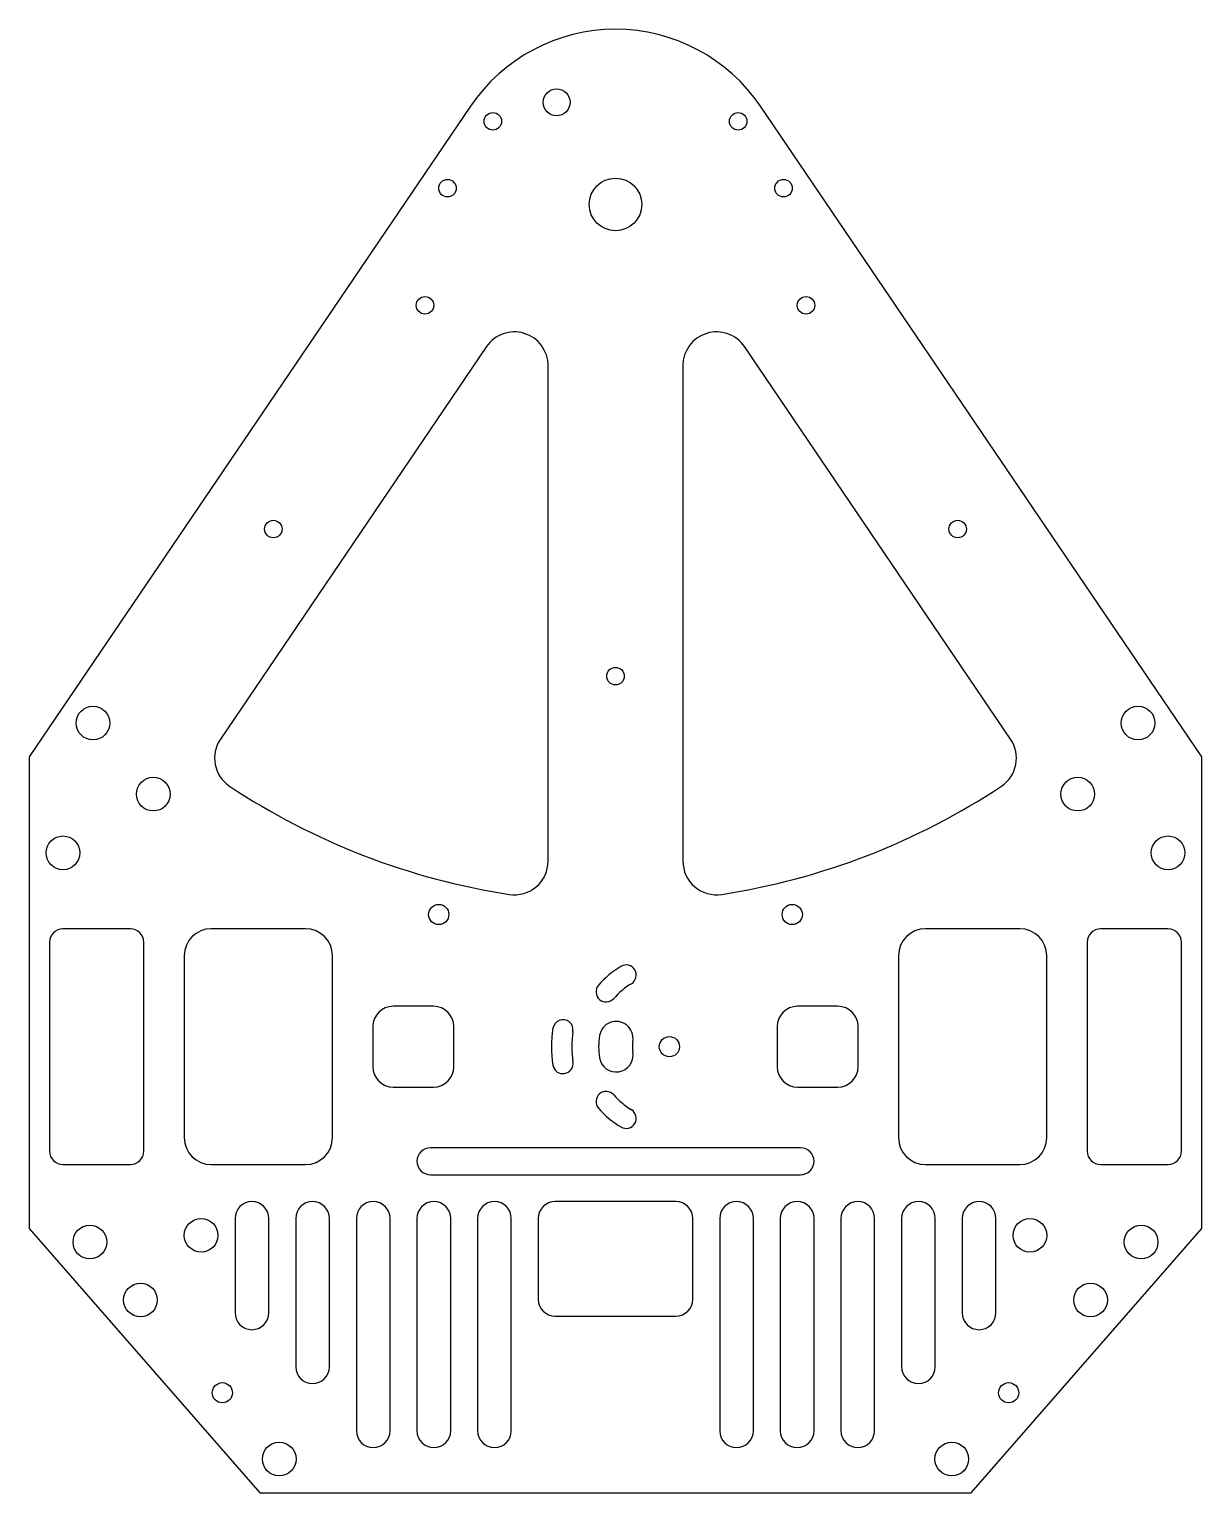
# Model space of a CAD drawing. Header units: millimetres. Extents: x -87 to 87, y -66 to 151.
import ezdxf

# ---------------------------------------------------------------- set-up
doc = ezdxf.new("R2010")
doc.units = ezdxf.units.MM

msp = doc.modelspace()

# ---------------------------------------------------------------- linework, layer by layer
at = {"color": 7, "linetype": 'Continuous', "lineweight": 25}
for p, q in [((-21.52, 139.59), (-87, 43)), ((87, 43), (21.52, 139.59)), ((-19.14, 103.9), (-58.64, 45.63)), ((58.64, 45.63), (19.14, 103.9)), ((-10, 27.55), (-10, 101.09)), ((10, 101.09), (10, 27.55)), ((-87, 43), (-87, -27)), ((87, -27), (87, 43)), ((-72, 17.5), (-82, 17.5)), ((-46, 17.5), (-60, 17.5)), ((60, 17.5), (46, 17.5)), ((82, 17.5), (72, 17.5)), ((-84, 15.5), (-84, -15.5)), ((-70, -15.5), (-70, 15.5)), ((70, 15.5), (70, -15.5)), ((84, -15.5), (84, 15.5)), ((-64, 13.5), (-64, -13.5)), ((-42, -13.5), (-42, 13.5)), ((42, 13.5), (42, -13.5)), ((64, -13.5), (64, 13.5)), ((-27, 6), (-33, 6)), ((33, 6), (27, 6)), ((-36, 3), (-36, -3)), ((-24, -3), (-24, 3)), ((24, 3), (24, -3)), ((36, -3), (36, 3)), ((-33, -6), (-27, -6)), ((27, -6), (33, -6)), ((27.46, -15), (-27.46, -15)), ((-82, -17.5), (-72, -17.5)), ((-60, -17.5), (-46, -17.5)), ((-27.46, -19), (27.46, -19)), ((46, -17.5), (60, -17.5)), ((72, -17.5), (82, -17.5)), ((8.96, -23), (-8.96, -23)), ((-56.46, -25.5), (-56.46, -39.5)), ((-51.46, -39.5), (-51.46, -25.5)), ((-47.46, -25.5), (-47.46, -47.5)), ((-42.46, -47.5), (-42.46, -25.5)), ((-38.46, -25.5), (-38.46, -57)), ((-33.46, -57), (-33.46, -25.5)), ((-29.46, -25.5), (-29.46, -57)), ((-24.46, -57), (-24.46, -25.5)), ((-20.46, -25.5), (-20.46, -57)), ((-15.46, -57), (-15.46, -25.5)), ((-11.46, -25.5), (-11.46, -37.5)), ((11.46, -37.5), (11.46, -25.5)), ((15.46, -25.5), (15.46, -57)), ((20.46, -57), (20.46, -25.5)), ((24.46, -25.5), (24.46, -57)), ((29.46, -57), (29.46, -25.5)), ((33.46, -25.5), (33.46, -57)), ((38.46, -57), (38.46, -25.5)), ((42.46, -25.5), (42.46, -47.5)), ((47.46, -47.5), (47.46, -25.5)), ((51.46, -25.5), (51.46, -39.5)), ((56.46, -39.5), (56.46, -25.5)), ((-87, -27), (-52.8, -66.2)), ((52.8, -66.2), (87, -27)), ((-8.96, -40), (8.96, -40)), ((-52.8, -66.2), (52.8, -66.2))]:
    msp.add_line(p, q, dxfattribs=at)
for centre, radius in [((-8.75, 140.16), 2), ((-18.21, 137.34), 1.3), ((18.21, 137.34), 1.3), ((-24.94, 127.41), 1.3), ((0, 125), 3.9), ((24.94, 127.41), 1.3), ((-28.28, 110.02), 1.3), ((28.28, 110.02), 1.3), ((-50.78, 76.82), 1.3), ((50.78, 76.82), 1.3), ((0, 55), 1.3), ((-77.55, 48.03), 2.5), ((77.55, 48.03), 2.5), ((-68.6, 37.48), 2.5), ((68.6, 37.48), 2.5), ((-82, 28.77), 2.5), ((82, 28.77), 2.5), ((-26.23, 19.61), 1.5), ((26.23, 19.61), 1.5), ((8, 0), 1.5), ((-61.5, -28), 2.5), ((61.5, -28), 2.5), ((-78.01, -29), 2.5), ((78.01, -29), 2.5), ((-70.5, -37.6), 2.5), ((70.5, -37.6), 2.5), ((-58.35, -51.36), 1.5), ((58.35, -51.36), 1.5), ((-49.91, -61.2), 2.5), ((49.91, -61.2), 2.5)]:
    msp.add_circle(centre, radius, dxfattribs=at)
for centre, radius, start, end in [((0, 125), 26, 34.1338, 145.8662), ((-15, 101.09), 5, 0, 145.8662), ((15, 101.09), 5, 34.1338, 180), ((-54.5, 42.83), 5, 145.8662, 236.4473), ((54.5, 42.83), 5, 303.5527, 34.1338), ((0, 125), 103.6, 236.4473, 261.2496), ((0, 125), 103.6, 278.7504, 303.5527), ((-15, 27.55), 5, 261.2496, 0), ((15, 27.55), 5, 180, 278.7504), ((-82, 15.5), 2, 90, 180), ((-72, 15.5), 2, 0, 90), ((-60, 13.5), 4, 90, 180), ((-46, 13.5), 4, 0, 90), ((46, 13.5), 4, 90, 180), ((60, 13.5), 4, 0, 90), ((72, 15.5), 2, 90, 180), ((82, 15.5), 2, 0, 90), ((8, 0), 13.92, 121.1116, 139.0902), ((1.58, 10.63), 1.5, 301.1116, 121.1116), ((-1.39, 8.13), 1.5, 139.0902, 319.0902), ((8, 0), 10.92, 121.1116, 139.0902), ((-33, 3), 3, 90, 180), ((-27, 3), 3, 0, 90), ((27, 3), 3, 90, 180), ((33, 3), 3, 0, 90), ((8, 0), 17.5, 171.0107, 188.9893), ((-7.8, 2.5), 1.5, 351.0107, 171.0107), ((8, 0), 14.5, 171.0107, 188.9893), ((0.1, 1.25), 2.5, 351.0107, 171.0107), ((8, 0), 10.5, 171.0107, 188.9893), ((8, 0), 5.5, 171.0107, 188.9893), ((0.1, -1.25), 2.5, 188.9893, 8.9893), ((-33, -3), 3, 180, 270), ((-27, -3), 3, 270, 0), ((-7.8, -2.5), 1.5, 188.9893, 8.9893), ((27, -3), 3, 180, 270), ((33, -3), 3, 270, 0), ((-1.39, -8.13), 1.5, 40.9098, 220.9098), ((8, 0), 10.92, 220.9098, 238.8884), ((8, 0), 13.92, 220.9098, 238.8884), ((1.58, -10.63), 1.5, 238.8884, 58.8884), ((-60, -13.5), 4, 180, 270), ((-46, -13.5), 4, 270, 0), ((-27.46, -17), 2, 90, 270), ((27.46, -17), 2, 270, 90), ((46, -13.5), 4, 180, 270), ((60, -13.5), 4, 270, 0), ((-82, -15.5), 2, 180, 270), ((-72, -15.5), 2, 270, 0), ((72, -15.5), 2, 180, 270), ((82, -15.5), 2, 270, 0), ((-53.96, -25.5), 2.5, 0, 180), ((-44.96, -25.5), 2.5, 0, 180), ((-35.96, -25.5), 2.5, 0, 180), ((-26.96, -25.5), 2.5, 0, 180), ((-17.96, -25.5), 2.5, 0, 180), ((-8.96, -25.5), 2.5, 90, 180), ((8.96, -25.5), 2.5, 0, 90), ((17.96, -25.5), 2.5, 0, 180), ((26.96, -25.5), 2.5, 0, 180), ((35.96, -25.5), 2.5, 0, 180), ((44.96, -25.5), 2.5, 0, 180), ((53.96, -25.5), 2.5, 0, 180), ((-8.96, -37.5), 2.5, 180, 270), ((8.96, -37.5), 2.5, 270, 0), ((-53.96, -39.5), 2.5, 180, 0), ((53.96, -39.5), 2.5, 180, 0), ((-44.96, -47.5), 2.5, 180, 0), ((44.96, -47.5), 2.5, 180, 0), ((-35.96, -57), 2.5, 180, 0), ((-26.96, -57), 2.5, 180, 0), ((-17.96, -57), 2.5, 180, 0), ((17.96, -57), 2.5, 180, 0), ((26.96, -57), 2.5, 180, 0), ((35.96, -57), 2.5, 180, 0)]:
    msp.add_arc(centre, radius, start, end, dxfattribs=at)

doc.saveas('drawing.dxf')
